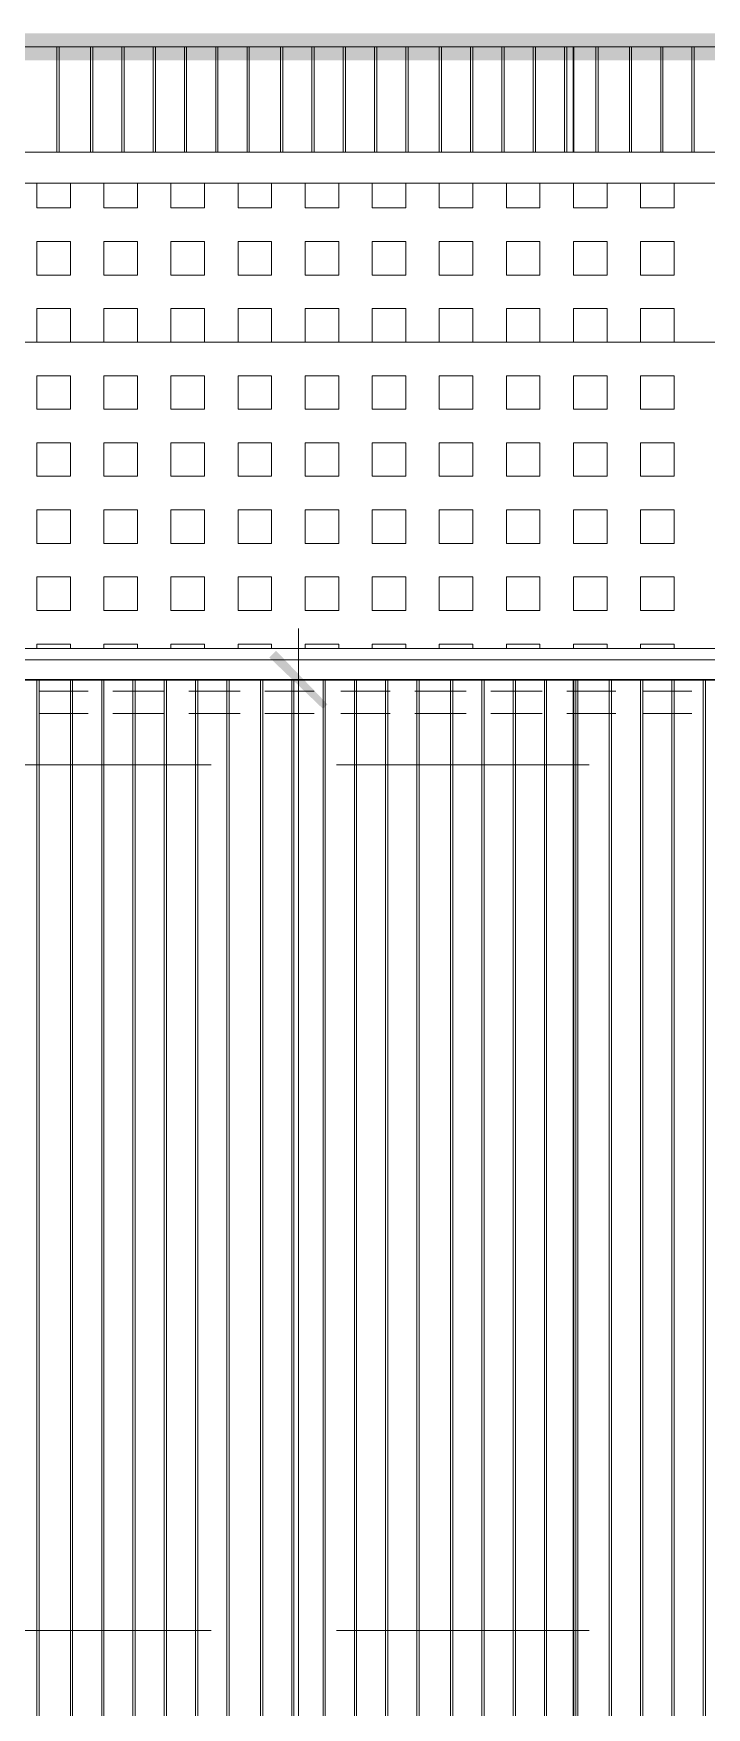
# Model space of a CAD drawing. Header units: millimetres. Extents: x -356862 to 418287, y 0 to 839748.
# Drawn here: x 328052 to 328689, y 778397 to 779981 of the extents above; entities that cross this region are included whole.
import ezdxf

# ---------------------------------------------------------------- set-up
doc = ezdxf.new("R2010")
doc.units = ezdxf.units.MM
doc.layers.add('PDF _Геометрия', color=7, linetype='Continuous', true_color=0xbababa)
doc.layers.add('PDF _Сплошная заливка', color=7, linetype='Continuous', true_color=0xf50000)

msp = doc.modelspace()

# ---------------------------------------------------------------- linework, layer by layer
at = {"layer": 'PDF _Геометрия', "color": 7, "lineweight": 5}
for points in [[(328950.5388, 779968.3288), (324750.5388, 779968.3288)], [(328220.1961, 779288.7925), (327983.0993, 779288.7925)], [(328577.9582, 779288.7925), (328338.7445, 779288.7925)], [(327983.0993, 778469.5385), (328220.1961, 778469.5385)], [(328338.7445, 778469.5385), (328577.9582, 778469.5385)]]:
    msp.add_lwpolyline(points, dxfattribs=at)
at = {"layer": 'PDF _Геометрия', "color": 161, "lineweight": 9, "true_color": 0x7f9fff}
msp.add_lwpolyline([(324750.5388, 779968.3288), (328950.5388, 779968.3288), (328950.5388, 779868.8328), (324750.5388, 779868.8328)], close=True, dxfattribs=at)
at = {"layer": 'PDF _Геометрия', "color": 254, "lineweight": 5, "true_color": 0xdcdcdc}
for points in [[(328074.1276, 779868.8328), (328074.1276, 779968.3288)], [(328107.9985, 779868.8328), (328107.9985, 779968.3288)], [(328137.6356, 779868.8328), (328137.6356, 779968.3288)], [(328167.2727, 779868.8328), (328167.2727, 779968.3288)], [(328194.7929, 779868.8328), (328194.7929, 779968.3288)], [(328224.43, 779868.8328), (328224.43, 779968.3288)], [(328254.0671, 779868.8328), (328254.0671, 779968.3288)], [(328287.938, 779868.8328), (328287.938, 779968.3288)], [(328317.5751, 779868.8328), (328317.5751, 779968.3288)], [(328345.0953, 779868.8328), (328345.0953, 779968.3288)], [(328374.7324, 779868.8328), (328374.7324, 779968.3288)], [(328404.3695, 779868.8328), (328404.3695, 779968.3288)], [(328438.2405, 779868.8328), (328438.2405, 779968.3288)], [(328467.8776, 779868.8328), (328467.8776, 779968.3288)], [(328497.5147, 779868.8328), (328497.5147, 779968.3288)], [(328525.0348, 779868.8328), (328525.0348, 779968.3288)], [(328554.6719, 779868.8328), (328554.6719, 779968.3288)], [(328584.309, 779868.8328), (328584.309, 779968.3288)], [(328618.18, 779868.8328), (328618.18, 779968.3288)], [(328647.8171, 779868.8328), (328647.8171, 779968.3288)], [(328677.4542, 779868.8328), (328677.4542, 779968.3288)], [(328055.0751, 777688.3893), (328055.0751, 779369.2361)], [(328088.9461, 778048.2683), (328088.9461, 779369.2361)], [(328118.5832, 778048.2683), (328118.5832, 779369.2361)], [(328148.2203, 778048.2683), (328148.2203, 779369.2361)], [(328175.7405, 778048.2683), (328175.7405, 779369.2361)], [(328205.3776, 778048.2683), (328205.3776, 779369.2361)], [(328235.0147, 778048.2683), (328235.0147, 779369.2361)], [(328268.8856, 778048.2683), (328268.8856, 779369.2361)], [(328298.5227, 778048.2683), (328298.5227, 779369.2361)], [(328328.1598, 778048.2683), (328328.1598, 779369.2361)], [(328355.68, 778048.2683), (328355.68, 779369.2361)], [(328385.3171, 778048.2683), (328385.3171, 779369.2361)], [(328414.9542, 778048.2683), (328414.9542, 779369.2361)], [(328448.8251, 778048.2683), (328448.8251, 779369.2361)], [(328478.4622, 778048.2683), (328478.4622, 779369.2361)], [(328508.0993, 778048.2683), (328508.0993, 779369.2361)], [(328535.6195, 778048.2683), (328535.6195, 779369.2361)], [(328565.2566, 778048.2683), (328565.2566, 779369.2361)], [(328599.1276, 778048.2683), (328599.1276, 779369.2361)], [(328628.7647, 778048.2683), (328628.7647, 779369.2361)], [(328658.4018, 778048.2683), (328658.4018, 779369.2361)], [(328685.9219, 778048.2683), (328685.9219, 779369.2361)]]:
    msp.add_lwpolyline(points, dxfattribs=at)
for points in [[(328076.2445, 779968.3288), (328076.2445, 779868.8328)], [(328105.8816, 779968.3288), (328105.8816, 779868.8328)], [(328135.5187, 779968.3288), (328135.5187, 779868.8328)], [(328165.1558, 779968.3288), (328165.1558, 779868.8328)], [(328196.9098, 779968.3288), (328196.9098, 779868.8328)], [(328226.5469, 779968.3288), (328226.5469, 779868.8328)], [(328256.184, 779968.3288), (328256.184, 779868.8328)], [(328285.8211, 779968.3288), (328285.8211, 779868.8328)], [(328315.4582, 779968.3288), (328315.4582, 779868.8328)], [(328347.2122, 779968.3288), (328347.2122, 779868.8328)], [(328376.8493, 779968.3288), (328376.8493, 779868.8328)], [(328406.4864, 779968.3288), (328406.4864, 779868.8328)], [(328436.1235, 779968.3288), (328436.1235, 779868.8328)], [(328465.7606, 779968.3288), (328465.7606, 779868.8328)], [(328495.3977, 779968.3288), (328495.3977, 779868.8328)], [(328527.1518, 779968.3288), (328527.1518, 779868.8328)], [(328556.7888, 779968.3288), (328556.7888, 779868.8328)], [(328586.4259, 779968.3288), (328586.4259, 779868.8328)], [(328616.063, 779968.3288), (328616.063, 779868.8328)], [(328645.7001, 779968.3288), (328645.7001, 779868.8328)], [(328675.3372, 779968.3288), (328675.3372, 779868.8328)], [(328057.1921, 779369.2361), (328057.1921, 778048.2683)], [(328086.8292, 779369.2361), (328086.8292, 778048.2683)], [(328116.4663, 779369.2361), (328116.4663, 778048.2683)], [(328146.1034, 779369.2361), (328146.1034, 778048.2683)], [(328177.8574, 779369.2361), (328177.8574, 778048.2683)], [(328207.4945, 779369.2361), (328207.4945, 778048.2683)], [(328237.1316, 779369.2361), (328237.1316, 778048.2683)], [(328266.7687, 779369.2361), (328266.7687, 778048.2683)], [(328296.4058, 779369.2361), (328296.4058, 778048.2683)], [(328326.0429, 779369.2361), (328326.0429, 778048.2683)], [(328357.7969, 779369.2361), (328357.7969, 778048.2683)], [(328387.434, 779369.2361), (328387.434, 778048.2683)], [(328417.0711, 779369.2361), (328417.0711, 778048.2683)], [(328446.7082, 779369.2361), (328446.7082, 778048.2683)], [(328476.3453, 779369.2361), (328476.3453, 778048.2683)], [(328505.9824, 779369.2361), (328505.9824, 778048.2683)], [(328537.7364, 779369.2361), (328537.7364, 778048.2683)], [(328567.3735, 779369.2361), (328567.3735, 778048.2683)], [(328597.0106, 779369.2361), (328597.0106, 778048.2683)], [(328626.6477, 779369.2361), (328626.6477, 778048.2683)], [(328656.2848, 779369.2361), (328656.2848, 778048.2683)], [(328688.0388, 779369.2361), (328688.0388, 778048.2683)]]:
    msp.add_lwpolyline(points, close=True, dxfattribs=at)
at = {"layer": 'PDF _Геометрия', "color": 150, "lineweight": 30, "true_color": 0x0080ff}
for points in [[(328563.1397, 779868.8328), (328563.1397, 779968.3288)], [(328563.1397, 778048.2683), (328563.1397, 779369.2361)]]:
    msp.add_lwpolyline(points, dxfattribs=at)
at = {"layer": 'PDF _Геометрия', "color": 6, "lineweight": 9}
for points in [[(324750.5388, 779868.8328), (328950.5388, 779868.8328), (328950.5388, 779369.2361), (324750.5388, 779369.2361)], [(324780.1759, 779839.1957), (328920.9018, 779839.1957), (328920.9018, 779398.8732), (324780.1759, 779398.8732)]]:
    msp.add_lwpolyline(points, close=True, dxfattribs=at)
at = {"layer": 'PDF _Геометрия', "color": 6, "lineweight": 5}
for points in [[(328055.0751, 779839.1957), (328055.0751, 779815.9094), (328086.8292, 779815.9094), (328086.8292, 779839.1957)], [(328118.5832, 779839.1957), (328118.5832, 779815.9094), (328150.3372, 779815.9094), (328150.3372, 779839.1957)], [(328182.0913, 779839.1957), (328182.0913, 779815.9094), (328213.8453, 779815.9094), (328213.8453, 779839.1957)], [(328245.5993, 779839.1957), (328245.5993, 779815.9094), (328277.3534, 779815.9094), (328277.3534, 779839.1957)], [(328309.1074, 779839.1957), (328309.1074, 779815.9094), (328340.8614, 779815.9094), (328340.8614, 779839.1957)], [(328372.6155, 779839.1957), (328372.6155, 779815.9094), (328404.3695, 779815.9094), (328404.3695, 779839.1957)], [(328436.1235, 779839.1957), (328436.1235, 779815.9094), (328467.8776, 779815.9094), (328467.8776, 779839.1957)], [(328499.6316, 779839.1957), (328499.6316, 779815.9094), (328531.3856, 779815.9094), (328531.3856, 779839.1957)], [(328563.1397, 779839.1957), (328563.1397, 779815.9094), (328594.8937, 779815.9094), (328594.8937, 779839.1957)], [(328626.6477, 779839.1957), (328626.6477, 779815.9094), (328658.4018, 779815.9094), (328658.4018, 779839.1957)], [(328055.0751, 779398.8732), (328055.0751, 779403.107), (328086.8292, 779403.107), (328086.8292, 779398.8732)], [(328118.5832, 779398.8732), (328118.5832, 779403.107), (328150.3372, 779403.107), (328150.3372, 779398.8732)], [(328182.0913, 779398.8732), (328182.0913, 779403.107), (328213.8453, 779403.107), (328213.8453, 779398.8732)], [(328245.5993, 779398.8732), (328245.5993, 779403.107), (328277.3534, 779403.107), (328277.3534, 779398.8732)], [(328309.1074, 779398.8732), (328309.1074, 779403.107), (328340.8614, 779403.107), (328340.8614, 779398.8732)], [(328372.6155, 779398.8732), (328372.6155, 779403.107), (328404.3695, 779403.107), (328404.3695, 779398.8732)], [(328436.1235, 779398.8732), (328436.1235, 779403.107), (328467.8776, 779403.107), (328467.8776, 779398.8732)], [(328499.6316, 779398.8732), (328499.6316, 779403.107), (328531.3856, 779403.107), (328531.3856, 779398.8732)], [(328563.1397, 779398.8732), (328563.1397, 779403.107), (328594.8937, 779403.107), (328594.8937, 779398.8732)], [(328626.6477, 779398.8732), (328626.6477, 779403.107), (328658.4018, 779403.107), (328658.4018, 779398.8732)]]:
    msp.add_lwpolyline(points, dxfattribs=at)
for points in [[(328086.8292, 779784.1554), (328086.8292, 779752.4014), (328055.0751, 779752.4014), (328055.0751, 779784.1554)], [(328150.3372, 779784.1554), (328150.3372, 779752.4014), (328118.5832, 779752.4014), (328118.5832, 779784.1554)], [(328213.8453, 779784.1554), (328213.8453, 779752.4014), (328182.0913, 779752.4014), (328182.0913, 779784.1554)], [(328277.3534, 779784.1554), (328277.3534, 779752.4014), (328245.5993, 779752.4014), (328245.5993, 779784.1554)], [(328340.8614, 779784.1554), (328340.8614, 779752.4014), (328309.1074, 779752.4014), (328309.1074, 779784.1554)], [(328404.3695, 779784.1554), (328404.3695, 779752.4014), (328372.6155, 779752.4014), (328372.6155, 779784.1554)], [(328467.8776, 779784.1554), (328467.8776, 779752.4014), (328436.1235, 779752.4014), (328436.1235, 779784.1554)], [(328531.3856, 779784.1554), (328531.3856, 779752.4014), (328499.6316, 779752.4014), (328499.6316, 779784.1554)], [(328594.8937, 779784.1554), (328594.8937, 779752.4014), (328563.1397, 779752.4014), (328563.1397, 779784.1554)], [(328658.4018, 779784.1554), (328658.4018, 779752.4014), (328626.6477, 779752.4014), (328626.6477, 779784.1554)], [(328086.8292, 779720.6474), (328086.8292, 779688.8933), (328055.0751, 779688.8933), (328055.0751, 779720.6474)], [(328150.3372, 779720.6474), (328150.3372, 779688.8933), (328118.5832, 779688.8933), (328118.5832, 779720.6474)], [(328213.8453, 779720.6474), (328213.8453, 779688.8933), (328182.0913, 779688.8933), (328182.0913, 779720.6474)], [(328277.3534, 779720.6474), (328277.3534, 779688.8933), (328245.5993, 779688.8933), (328245.5993, 779720.6474)], [(328340.8614, 779720.6474), (328340.8614, 779688.8933), (328309.1074, 779688.8933), (328309.1074, 779720.6474)], [(328404.3695, 779720.6474), (328404.3695, 779688.8933), (328372.6155, 779688.8933), (328372.6155, 779720.6474)], [(328467.8776, 779720.6474), (328467.8776, 779688.8933), (328436.1235, 779688.8933), (328436.1235, 779720.6474)], [(328531.3856, 779720.6474), (328531.3856, 779688.8933), (328499.6316, 779688.8933), (328499.6316, 779720.6474)], [(328594.8937, 779720.6474), (328594.8937, 779688.8933), (328563.1397, 779688.8933), (328563.1397, 779720.6474)], [(328658.4018, 779720.6474), (328658.4018, 779688.8933), (328626.6477, 779688.8933), (328626.6477, 779720.6474)], [(328086.8292, 779657.1393), (328086.8292, 779625.3853), (328055.0751, 779625.3853), (328055.0751, 779657.1393)], [(328150.3372, 779657.1393), (328150.3372, 779625.3853), (328118.5832, 779625.3853), (328118.5832, 779657.1393)], [(328213.8453, 779657.1393), (328213.8453, 779625.3853), (328182.0913, 779625.3853), (328182.0913, 779657.1393)], [(328277.3534, 779657.1393), (328277.3534, 779625.3853), (328245.5993, 779625.3853), (328245.5993, 779657.1393)], [(328340.8614, 779657.1393), (328340.8614, 779625.3853), (328309.1074, 779625.3853), (328309.1074, 779657.1393)], [(328404.3695, 779657.1393), (328404.3695, 779625.3853), (328372.6155, 779625.3853), (328372.6155, 779657.1393)], [(328467.8776, 779657.1393), (328467.8776, 779625.3853), (328436.1235, 779625.3853), (328436.1235, 779657.1393)], [(328531.3856, 779657.1393), (328531.3856, 779625.3853), (328499.6316, 779625.3853), (328499.6316, 779657.1393)], [(328594.8937, 779657.1393), (328594.8937, 779625.3853), (328563.1397, 779625.3853), (328563.1397, 779657.1393)], [(328658.4018, 779657.1393), (328658.4018, 779625.3853), (328626.6477, 779625.3853), (328626.6477, 779657.1393)], [(328086.8292, 779593.6312), (328086.8292, 779561.8772), (328055.0751, 779561.8772), (328055.0751, 779593.6312)], [(328150.3372, 779593.6312), (328150.3372, 779561.8772), (328118.5832, 779561.8772), (328118.5832, 779593.6312)], [(328213.8453, 779593.6312), (328213.8453, 779561.8772), (328182.0913, 779561.8772), (328182.0913, 779593.6312)], [(328277.3534, 779593.6312), (328277.3534, 779561.8772), (328245.5993, 779561.8772), (328245.5993, 779593.6312)], [(328340.8614, 779593.6312), (328340.8614, 779561.8772), (328309.1074, 779561.8772), (328309.1074, 779593.6312)], [(328404.3695, 779593.6312), (328404.3695, 779561.8772), (328372.6155, 779561.8772), (328372.6155, 779593.6312)], [(328467.8776, 779593.6312), (328467.8776, 779561.8772), (328436.1235, 779561.8772), (328436.1235, 779593.6312)], [(328531.3856, 779593.6312), (328531.3856, 779561.8772), (328499.6316, 779561.8772), (328499.6316, 779593.6312)], [(328594.8937, 779593.6312), (328594.8937, 779561.8772), (328563.1397, 779561.8772), (328563.1397, 779593.6312)], [(328658.4018, 779593.6312), (328658.4018, 779561.8772), (328626.6477, 779561.8772), (328626.6477, 779593.6312)], [(328086.8292, 779530.1232), (328086.8292, 779498.3691), (328055.0751, 779498.3691), (328055.0751, 779530.1232)], [(328150.3372, 779530.1232), (328150.3372, 779498.3691), (328118.5832, 779498.3691), (328118.5832, 779530.1232)], [(328213.8453, 779530.1232), (328213.8453, 779498.3691), (328182.0913, 779498.3691), (328182.0913, 779530.1232)], [(328277.3534, 779530.1232), (328277.3534, 779498.3691), (328245.5993, 779498.3691), (328245.5993, 779530.1232)], [(328340.8614, 779530.1232), (328340.8614, 779498.3691), (328309.1074, 779498.3691), (328309.1074, 779530.1232)], [(328404.3695, 779530.1232), (328404.3695, 779498.3691), (328372.6155, 779498.3691), (328372.6155, 779530.1232)], [(328467.8776, 779530.1232), (328467.8776, 779498.3691), (328436.1235, 779498.3691), (328436.1235, 779530.1232)], [(328531.3856, 779530.1232), (328531.3856, 779498.3691), (328499.6316, 779498.3691), (328499.6316, 779530.1232)], [(328594.8937, 779530.1232), (328594.8937, 779498.3691), (328563.1397, 779498.3691), (328563.1397, 779530.1232)], [(328658.4018, 779530.1232), (328658.4018, 779498.3691), (328626.6477, 779498.3691), (328626.6477, 779530.1232)], [(328086.8292, 779466.6151), (328086.8292, 779434.8611), (328055.0751, 779434.8611), (328055.0751, 779466.6151)], [(328150.3372, 779466.6151), (328150.3372, 779434.8611), (328118.5832, 779434.8611), (328118.5832, 779466.6151)], [(328213.8453, 779466.6151), (328213.8453, 779434.8611), (328182.0913, 779434.8611), (328182.0913, 779466.6151)], [(328277.3534, 779466.6151), (328277.3534, 779434.8611), (328245.5993, 779434.8611), (328245.5993, 779466.6151)], [(328340.8614, 779466.6151), (328340.8614, 779434.8611), (328309.1074, 779434.8611), (328309.1074, 779466.6151)], [(328404.3695, 779466.6151), (328404.3695, 779434.8611), (328372.6155, 779434.8611), (328372.6155, 779466.6151)], [(328467.8776, 779466.6151), (328467.8776, 779434.8611), (328436.1235, 779434.8611), (328436.1235, 779466.6151)], [(328531.3856, 779466.6151), (328531.3856, 779434.8611), (328499.6316, 779434.8611), (328499.6316, 779466.6151)], [(328594.8937, 779466.6151), (328594.8937, 779434.8611), (328563.1397, 779434.8611), (328563.1397, 779466.6151)], [(328658.4018, 779466.6151), (328658.4018, 779434.8611), (328626.6477, 779434.8611), (328626.6477, 779466.6151)]]:
    msp.add_lwpolyline(points, close=True, dxfattribs=at)
at = {"layer": 'PDF _Геометрия', "lineweight": 5}
for points in [[(328760.0147, 779688.8933), (326990.2566, 779688.8933)], [(326990.2566, 779388.2885), (328760.0147, 779388.2885)]]:
    msp.add_lwpolyline(points, dxfattribs=at)
at = {"layer": 'PDF _Геометрия', "color": 7, "lineweight": 18}
for points in [[(328302.7566, 779417.9256), (328302.7566, 777997.4619)], [(328656.2848, 779369.2361), (328254.0671, 779369.2361)]]:
    msp.add_lwpolyline(points, dxfattribs=at)
at = {"layer": 'PDF _Геометрия', "color": 150, "lineweight": 30, "true_color": 0x0080ff}
msp.add_lwpolyline([(325355.9824, 776608.7522), (325355.9824, 776968.6312), (325654.4703, 776968.6312), (325955.0751, 776968.6312), (326255.68, 776968.6312), (326255.68, 777328.5103), (326556.2848, 777328.5103), (326854.7727, 777328.5103), (327155.3776, 777328.5103), (327155.3776, 777688.3893), (327455.9824, 777688.3893), (327756.5872, 777688.3893), (328050.8413, 777688.3893), (328050.8413, 778048.2683), (328806.5872, 778048.2683), (328806.5872, 778768.0264), (328956.8897, 778768.0264), (328956.8897, 779369.2361), (324754.7727, 779369.2361), (324754.7727, 776608.7522)], close=True, dxfattribs=at)
at = {"layer": 'PDF _Геометрия', "color": 252, "lineweight": 5, "true_color": 0x989898}
for points in [[(328103.7647, 779358.6514), (328057.1921, 779358.6514)], [(328175.7405, 779358.6514), (328127.0509, 779358.6514)], [(328247.7163, 779358.6514), (328199.0268, 779358.6514)], [(328317.5751, 779358.6514), (328271.0026, 779358.6514)], [(328389.5509, 779358.6514), (328342.9784, 779358.6514)], [(328461.5268, 779358.6514), (328412.8372, 779358.6514)], [(328533.5026, 779358.6514), (328484.813, 779358.6514)], [(328603.3614, 779358.6514), (328556.7888, 779358.6514)], [(328675.3372, 779358.6514), (328628.7647, 779358.6514)], [(328057.1921, 779337.482), (328103.7647, 779337.482)], [(328127.0509, 779337.482), (328175.7405, 779337.482)], [(328199.0268, 779337.482), (328247.7163, 779337.482)], [(328271.0026, 779337.482), (328317.5751, 779337.482)], [(328342.9784, 779337.482), (328389.5509, 779337.482)], [(328412.8372, 779337.482), (328461.5268, 779337.482)], [(328484.813, 779337.482), (328533.5026, 779337.482)], [(328556.7888, 779337.482), (328603.3614, 779337.482)], [(328628.7647, 779337.482), (328675.3372, 779337.482)]]:
    msp.add_lwpolyline(points, dxfattribs=at)
at = {"layer": 'PDF _Сплошная заливка', "color": 5, "transparency": 33554559}
for points in [[(324250.9421, 779981.0304), (324250.9421, 779955.6272), (329564.4501, 779981.0304)], [(324250.9421, 779955.6272), (329564.4501, 779981.0304), (329564.4501, 779955.6272)]]:
    msp.add_solid(points, dxfattribs=at)
at = {"layer": 'PDF _Сплошная заливка', "color": 7, "transparency": 33554559}
for points in [[(328330.2768, 779345.9498), (328275.2364, 779390.4054), (328281.5872, 779396.7562)], [(328326.0429, 779341.7159), (328330.2768, 779345.9498), (328275.2364, 779390.4054)]]:
    msp.add_solid(points, dxfattribs=at)

doc.saveas('drawing.dxf')
